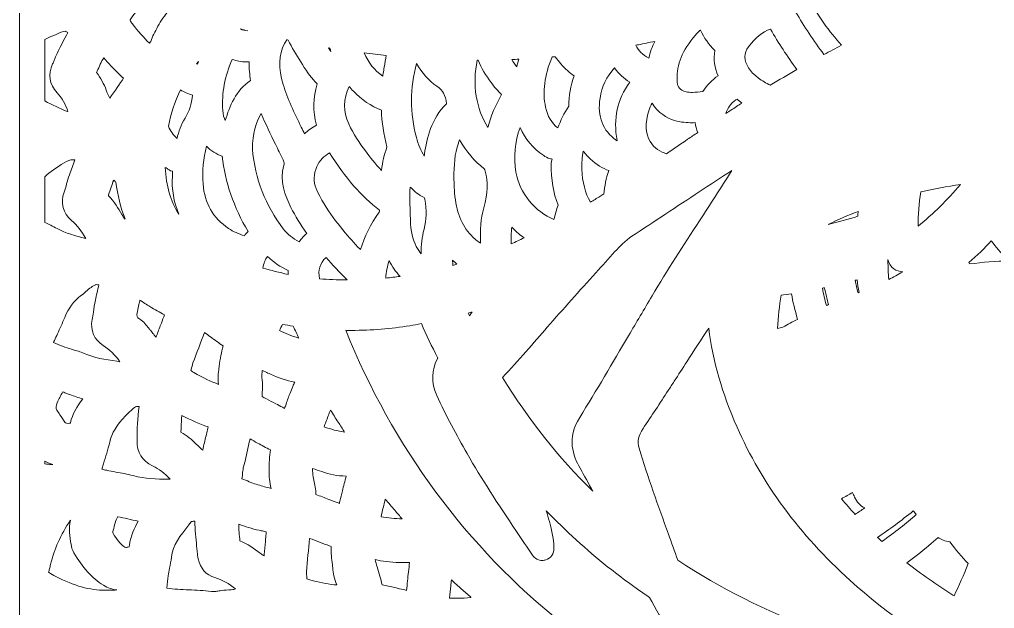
# Model space of a CAD drawing. Extents: x 140 to 2861, y -2860 to -140.
# Drawn here: x 140 to 1463, y -2262 to -1464 of the extents above; entities that cross this region are included whole.
import ezdxf

# ---------------------------------------------------------------- set-up
doc = ezdxf.new("R2010")
doc.units = 0
doc.header["$MEASUREMENT"] = 0
doc.layers.add('Layer 1', color=7, linetype='Continuous')

# ---------------------------------------------------------------- blocks, each defined once
blk = doc.blocks.new('block 2')
at = {"layer": 'Layer 1', "lineweight": 0}
blk.add_lwpolyline([(140.3, -139.6), (140.3, -2859.8), (2860.6, -2859.8), (2860.6, -139.6), (140.3, -139.6)], dxfattribs=at)
for points, knots in [([(337.1, -1440.9), (337.8, -1442), (341.8, -1448.6), (343.2, -1450.9), (337.2, -1458.4), (332.2, -1465.7), (328.1, -1473), (323.9, -1480.5), (320.8, -1487), (318.3, -1493.5), (317.7, -1494.3), (317.2, -1495.1), (316.6, -1496), (309, -1488.5), (301.3, -1479.8), (293.2, -1469.3), (292.3, -1468.1), (291.3, -1466.5), (290.3, -1464.7), (290.4, -1464.6), (290.5, -1464.5), (290.6, -1464.3), (293.1, -1460.6), (295.4, -1457.1), (297.9, -1454.4), (304.7, -1447.1), (311.4, -1440.1), (318.9, -1432.5), (324.7, -1435.3), (330.8, -1438.1), (337.1, -1440.9)], [0, 0, 0, 0, 1, 1, 1, 2, 2, 2, 3, 3, 3, 4, 4, 4, 5, 5, 5, 6, 6, 6, 7, 7, 7, 8, 8, 8, 9, 9, 9, 10, 10, 10, 10]), ([(1255.7, -1498.7), (1247.6, -1502.9), (1239.7, -1507.1), (1231.9, -1511.3), (1217.7, -1492.5), (1204.9, -1473.2), (1193.8, -1453.6), (1191.3, -1449.2), (1189.4, -1445.3), (1188, -1441.8), (1189.2, -1441.4), (1190.3, -1441.1), (1191.4, -1440.7), (1198.2, -1438.6), (1205, -1436.5), (1211.7, -1434.4), (1222.7, -1459), (1239.1, -1479.9), (1255.7, -1498.7)], [0, 0, 0, 0, 1, 1, 1, 2, 2, 2, 3, 3, 3, 4, 4, 4, 5, 5, 5, 6, 6, 6, 6]), ([(190.2, -1483.9), (194.9, -1481.9), (199.3, -1480), (202.6, -1479.7), (203.4, -1479.9), (204.8, -1480.5), (206.1, -1481.3), (200.5, -1491.2), (194.6, -1502.6), (189.3, -1514.5), (188.6, -1516.1), (188, -1517.7), (187.4, -1519.2), (186.7, -1521), (186, -1522.6), (185.3, -1524.1), (178.8, -1538.2), (180.8, -1551.6), (191.2, -1563), (197.9, -1570.3), (202.9, -1578.9), (206.1, -1588.6), (205.9, -1588.6), (205.7, -1588.6), (205.5, -1588.6), (195.1, -1584.4), (184.4, -1579.8), (174.8, -1574), (174.8, -1574), (174.8, -1490.7), (174.8, -1490.7), (178.1, -1489), (181.7, -1487.3), (185.7, -1485.8), (187.2, -1485.1), (188.7, -1484.5), (190.2, -1483.9)], [0, 0, 0, 0, 1, 1, 1, 2, 2, 2, 3, 3, 3, 4, 4, 4, 5, 5, 5, 6, 6, 6, 7, 7, 7, 8, 8, 8, 9, 9, 9, 10, 10, 10, 11, 11, 11, 12, 12, 12, 12]), ([(450, -1479.1), (446.4, -1478.9), (443, -1478.1), (440.1, -1476.6), (443.5, -1477.5), (446.8, -1478.3), (450, -1479.1)], [0, 0, 0, 0, 1, 1, 1, 2, 2, 2, 2]), ([(1067.5, -1561.5), (1067.5, -1561.5), (1067.4, -1561.5), (1067.3, -1561.5), (1062.4, -1562.1), (1057.8, -1562.6), (1053.4, -1562.6), (1050.2, -1562.6), (1047.4, -1562.3), (1044.8, -1561.7), (1035.6, -1559.6), (1033.5, -1555.4), (1032.8, -1548.9), (1030.9, -1528.6), (1037.6, -1509.5), (1054, -1489), (1056.8, -1485.5), (1060.1, -1482), (1063.9, -1478.4), (1064.1, -1478.3), (1064.3, -1478.3), (1064.5, -1478.2), (1069, -1488.6), (1075.5, -1497.8), (1083.8, -1505.8), (1081.9, -1517.7), (1083.4, -1529.1), (1088.2, -1540), (1080, -1545.5), (1073.1, -1552.7), (1067.5, -1561.5)], [0, 0, 0, 0, 1, 1, 1, 2, 2, 2, 3, 3, 3, 4, 4, 4, 5, 5, 5, 6, 6, 6, 7, 7, 7, 8, 8, 8, 9, 9, 9, 10, 10, 10, 10]), ([(1129.6, -1500.7), (1138.7, -1487.9), (1148.3, -1480.3), (1159.5, -1477), (1170, -1495.5), (1181.9, -1513.8), (1195.1, -1531.7), (1183.1, -1538.6), (1171.1, -1545.7), (1159, -1553), (1153.3, -1549.9), (1147.8, -1546.9), (1143.1, -1543.3), (1130.8, -1534), (1125.2, -1525.3), (1124.5, -1514.3), (1124.6, -1509.8), (1126.2, -1505.4), (1129.6, -1500.7)], [0, 0, 0, 0, 1, 1, 1, 2, 2, 2, 3, 3, 3, 4, 4, 4, 5, 5, 5, 6, 6, 6, 6]), ([(543.5, -1606.9), (537.1, -1610.2), (531.7, -1614.4), (527.1, -1618.8), (525.6, -1615.8), (524.2, -1612.7), (522.7, -1609.8), (513.1, -1590.2), (504, -1571.6), (498.1, -1552), (491.4, -1529.8), (492, -1512.1), (500, -1496.4), (500.9, -1494.6), (502, -1492.9), (503.1, -1491.3), (503.6, -1491.4), (504.2, -1491.5), (504.7, -1491.6), (510, -1501.9), (516, -1511.7), (521.9, -1521.2), (521.9, -1521.2), (524.2, -1524.9), (524.2, -1524.9), (530.7, -1535.5), (537.2, -1544), (544.2, -1551.2), (538.3, -1569.4), (538, -1588.1), (543.5, -1606.9)], [0, 0, 0, 0, 1, 1, 1, 2, 2, 2, 3, 3, 3, 4, 4, 4, 5, 5, 5, 6, 6, 6, 7, 7, 7, 8, 8, 8, 9, 9, 9, 10, 10, 10, 10]), ([(1002.2, -1493.4), (998.7, -1500.8), (996.1, -1508.3), (994.2, -1516), (985.8, -1511.6), (980, -1505.9), (976.7, -1498.7), (977.9, -1498.4), (979.1, -1498.2), (980.4, -1498), (987.6, -1496.5), (994.8, -1495), (1002.2, -1493.4)], [0, 0, 0, 0, 1, 1, 1, 2, 2, 2, 3, 3, 3, 4, 4, 4, 4]), ([(562.8, -1507), (561.7, -1505.4), (560.6, -1503.8), (559.5, -1502.1), (560.2, -1502.2), (560.9, -1502.4), (561.6, -1502.5), (562, -1504), (562.4, -1505.5), (562.8, -1507)], [0, 0, 0, 0, 1, 1, 1, 2, 2, 2, 3, 3, 3, 3]), ([(254.6, -1515.6), (260.9, -1523.1), (267.5, -1530.6), (275, -1537.5), (277.1, -1539.5), (279.2, -1541.5), (281.3, -1543.5), (276.6, -1550.8), (269.8, -1560.6), (262.7, -1570.2), (260.9, -1566.6), (259.3, -1563.1), (258, -1559.5), (255, -1551.3), (250.6, -1543.2), (244.7, -1535.6), (244.7, -1535.6), (245.5, -1533.9), (245.5, -1533.9), (248.5, -1527.5), (251.4, -1521.4), (254.6, -1515.6)], [0, 0, 0, 0, 1, 1, 1, 2, 2, 2, 3, 3, 3, 4, 4, 4, 5, 5, 5, 6, 6, 6, 7, 7, 7, 7]), ([(380.7, -1523.7), (381.5, -1522.7), (382.3, -1521.7), (383.1, -1520.7), (382.7, -1521.9), (382.4, -1523.2), (382, -1524.4), (381.6, -1524.2), (381.1, -1524), (380.7, -1523.7)], [0, 0, 0, 0, 1, 1, 1, 2, 2, 2, 3, 3, 3, 3]), ([(428.8, -1517.8), (434.7, -1520.1), (441.1, -1521.2), (448, -1521.2), (449.3, -1521.2), (450.7, -1521.2), (452, -1521.1), (451.7, -1530.3), (452.6, -1539), (453.8, -1546.4), (433.8, -1560), (425.5, -1581.2), (419.5, -1600.6), (417.7, -1597.4), (416.4, -1593.1), (416, -1587.2), (414.6, -1563.5), (418.8, -1540.7), (428.8, -1517.8)], [0, 0, 0, 0, 1, 1, 1, 2, 2, 2, 3, 3, 3, 4, 4, 4, 5, 5, 5, 6, 6, 6, 6]), ([(638, -1512.5), (636.9, -1517.7), (636, -1523), (635.2, -1528.2), (634.7, -1531.2), (634.2, -1534.1), (633.7, -1537), (633.5, -1538.2), (633.3, -1539.3), (633.1, -1540.4), (622.1, -1532.7), (613.8, -1522.4), (607.8, -1509.1), (617.9, -1510.3), (628, -1511.5), (638, -1512.5)], [0, 0, 0, 0, 1, 1, 1, 2, 2, 2, 3, 3, 3, 4, 4, 4, 5, 5, 5, 5]), ([(761.4, -1519), (761.7, -1519), (762.1, -1519), (762.5, -1519), (767.2, -1529.6), (773.1, -1539.7), (780.2, -1549.2), (784.8, -1555.3), (789.5, -1560.7), (794.5, -1565.3), (786.2, -1579.7), (780, -1594.6), (775.9, -1610.1), (760, -1585.5), (754.3, -1551.7), (761.4, -1519)], [0, 0, 0, 0, 1, 1, 1, 2, 2, 2, 3, 3, 3, 4, 4, 4, 5, 5, 5, 5]), ([(817.7, -1517.6), (816.7, -1521), (815.9, -1524.4), (815.1, -1527.8), (812.7, -1524.9), (810.4, -1521.6), (808.3, -1518), (811.4, -1517.9), (814.6, -1517.8), (817.7, -1517.6)], [0, 0, 0, 0, 1, 1, 1, 2, 2, 2, 3, 3, 3, 3]), ([(862.9, -1514.6), (864.4, -1514.5), (865.9, -1514.4), (867.3, -1514.2), (869.7, -1517.7), (872.3, -1521), (875, -1524.1), (880.8, -1530.8), (886.7, -1536.1), (893.1, -1540.3), (888, -1553.5), (885.4, -1567.2), (885.5, -1581.1), (879.3, -1590.7), (874.4, -1600.6), (870.8, -1610.8), (862.2, -1604.2), (856.7, -1594.9), (854.1, -1582.6), (849.7, -1561.8), (852.5, -1540), (862.9, -1514.6)], [0, 0, 0, 0, 1, 1, 1, 2, 2, 2, 3, 3, 3, 4, 4, 4, 5, 5, 5, 6, 6, 6, 7, 7, 7, 7]), ([(689.9, -1645.9), (689.8, -1646.9), (689.6, -1647.9), (689.5, -1649), (684.9, -1641.8), (681.4, -1633.4), (678.8, -1623.7), (670.1, -1590.6), (670.1, -1556.9), (679, -1523.2), (686.1, -1536), (695.4, -1546.4), (706.7, -1554.3), (714.9, -1559.9), (718.4, -1566.3), (719.8, -1577.9), (698.8, -1598.5), (692.8, -1624.9), (689.9, -1645.9)], [0, 0, 0, 0, 1, 1, 1, 2, 2, 2, 3, 3, 3, 4, 4, 4, 5, 5, 5, 6, 6, 6, 6]), ([(951.2, -1627.9), (951.2, -1628.1), (951.3, -1628.2), (951.3, -1628.3), (951, -1628.1), (950.6, -1627.9), (950.3, -1627.7), (931.6, -1614.4), (924.2, -1595.7), (928, -1570.5), (930.2, -1555), (936.9, -1541.2), (947.7, -1529.5), (953.4, -1537.1), (960.3, -1543.6), (968.4, -1548.9), (951.4, -1571.8), (945.6, -1598.3), (951.2, -1627.9)], [0, 0, 0, 0, 1, 1, 1, 2, 2, 2, 3, 3, 3, 4, 4, 4, 5, 5, 5, 6, 6, 6, 6]), ([(364.9, -1597.6), (359.4, -1606.5), (356.1, -1616.1), (354.1, -1625.1), (349.2, -1620.6), (345.3, -1615.2), (342.3, -1608.6), (345.7, -1591.4), (351.2, -1574.8), (358.8, -1559.3), (363.8, -1562.2), (369.3, -1564.6), (375.1, -1566.3), (374.1, -1578.1), (370.8, -1588.2), (364.9, -1597.6)], [0, 0, 0, 0, 1, 1, 1, 2, 2, 2, 3, 3, 3, 4, 4, 4, 5, 5, 5, 5]), ([(587.4, -1554.4), (589.3, -1556.7), (591.2, -1558.9), (593.3, -1561), (604.7, -1572.6), (617.4, -1581.2), (631.3, -1586.6), (631.9, -1602.9), (634.5, -1619.6), (638.9, -1636.4), (635.3, -1646.8), (632.9, -1657.2), (631.3, -1668.3), (622.8, -1659.3), (615.8, -1650.3), (609.6, -1642), (601.8, -1631.5), (593, -1619), (587, -1605.4), (579.5, -1588.5), (579.6, -1572), (587.4, -1554.4)], [0, 0, 0, 0, 1, 1, 1, 2, 2, 2, 3, 3, 3, 4, 4, 4, 5, 5, 5, 6, 6, 6, 7, 7, 7, 7]), ([(1104.7, -1579.8), (1108.3, -1575.1), (1111.9, -1572.7), (1114, -1571.8), (1116.1, -1573.6), (1118.3, -1575.3), (1120.6, -1577), (1115.8, -1580.1), (1110.8, -1583.4), (1105.7, -1586.7), (1103.4, -1588.2), (1101.1, -1589.7), (1098.9, -1591.2), (1099.8, -1587.8), (1101.8, -1583.7), (1104.7, -1579.8)], [0, 0, 0, 0, 1, 1, 1, 2, 2, 2, 3, 3, 3, 4, 4, 4, 5, 5, 5, 5]), ([(994.2, -1587.4), (995.4, -1583.7), (996.9, -1580.4), (998.8, -1577.3), (1006.7, -1590.7), (1018.7, -1597.3), (1029.1, -1600.6), (1037.9, -1603.3), (1046.3, -1603.7), (1052.6, -1603.7), (1054, -1603.7), (1055.5, -1603.7), (1056.9, -1603.6), (1057.5, -1608.1), (1058.7, -1612.6), (1060.5, -1617), (1056, -1620.1), (1051.4, -1623.2), (1046.9, -1626.2), (1037.5, -1632.6), (1027.8, -1639.2), (1018.2, -1645.7), (1010.2, -1643.3), (1001.4, -1638.5), (995.9, -1629.3), (989.5, -1618.7), (989, -1604.2), (994.2, -1587.4)], [0, 0, 0, 0, 1, 1, 1, 2, 2, 2, 3, 3, 3, 4, 4, 4, 5, 5, 5, 6, 6, 6, 7, 7, 7, 8, 8, 8, 9, 9, 9, 9]), ([(519.8, -1765), (511.2, -1760.7), (504, -1754.8), (498.2, -1747.4), (474.3, -1716.6), (459.8, -1679.3), (456.3, -1639.5), (456.9, -1618.3), (460.5, -1603.5), (468.3, -1591.4), (474.2, -1605.6), (481, -1619.4), (487.6, -1632.8), (491, -1639.8), (494.6, -1647), (497.9, -1654), (499.9, -1658.3), (499.8, -1659.3), (499.2, -1661.3), (492.6, -1683.1), (500.6, -1702.3), (508.6, -1718.6), (514.5, -1730.4), (521.5, -1742), (530.1, -1753.7), (526.2, -1757.1), (522.8, -1760.9), (519.8, -1765)], [0, 0, 0, 0, 1, 1, 1, 2, 2, 2, 3, 3, 3, 4, 4, 4, 5, 5, 5, 6, 6, 6, 7, 7, 7, 8, 8, 8, 9, 9, 9, 9]), ([(819.5, -1610.1), (826.4, -1625.9), (837.2, -1638.6), (851.8, -1648.3), (851.8, -1648.3), (852, -1648.4), (852, -1648.4), (853.4, -1649.5), (856.3, -1651.7), (860.7, -1652.5), (860.7, -1652.5), (860.8, -1652.6), (860.8, -1652.6), (861.8, -1652.7), (862.5, -1652.9), (863.1, -1653.1), (863, -1653.5), (862.9, -1653.9), (862.7, -1654.4), (862.1, -1656.1), (861.8, -1657.8), (861.8, -1659.5), (861.6, -1681.1), (864.5, -1698.9), (871, -1715.3), (869.1, -1721.5), (867.2, -1728), (865.5, -1734.8), (840.6, -1725.2), (818.3, -1698.4), (813.9, -1670.9), (810.5, -1650.2), (812.3, -1630.1), (819.5, -1610.1)], [0, 0, 0, 0, 1, 1, 1, 2, 2, 2, 3, 3, 3, 4, 4, 4, 5, 5, 5, 6, 6, 6, 7, 7, 7, 8, 8, 8, 9, 9, 9, 10, 10, 10, 11, 11, 11, 11]), ([(737.4, -1627), (746.6, -1642.8), (757.6, -1655.8), (771, -1666.4), (771.3, -1667), (771.7, -1668.4), (772, -1669.4), (772, -1669.4), (772.1, -1669.6), (772.1, -1669.6), (776.3, -1683.7), (775.7, -1698.6), (770.2, -1719.3), (766.3, -1733.6), (764.9, -1749.3), (765.9, -1766.9), (761.6, -1764.4), (757.4, -1761.1), (753.4, -1756.8), (739.9, -1742.5), (732.7, -1724.2), (730.7, -1699), (730.3, -1694.1), (730.1, -1689.1), (729.9, -1684.6), (729.9, -1682.7), (729.8, -1680.9), (729.7, -1679.3), (729.9, -1661.7), (730.5, -1645.9), (735.8, -1631.4), (736.3, -1629.9), (736.8, -1628.5), (737.4, -1627)], [0, 0, 0, 0, 1, 1, 1, 2, 2, 2, 3, 3, 3, 4, 4, 4, 5, 5, 5, 6, 6, 6, 7, 7, 7, 8, 8, 8, 9, 9, 9, 10, 10, 10, 11, 11, 11, 11]), ([(389.5, -1686.8), (388.2, -1669.1), (389.7, -1652), (394.1, -1635.7), (400, -1641.7), (407.3, -1646.3), (415.5, -1649.1), (419.3, -1684), (431, -1718.3), (450.4, -1751.3), (448.7, -1753), (447, -1754.9), (445.5, -1756.9), (437.7, -1754.7), (430.6, -1751.4), (424, -1747), (402.7, -1732.8), (391.4, -1713.1), (389.5, -1686.8)], [0, 0, 0, 0, 1, 1, 1, 2, 2, 2, 3, 3, 3, 4, 4, 4, 5, 5, 5, 6, 6, 6, 6]), ([(542.8, -1692.9), (538.9, -1684.1), (539.2, -1673.2), (543.8, -1663.2), (547.6, -1654.9), (553.7, -1648.4), (561, -1644.6), (582.4, -1678.5), (604.1, -1703.4), (628.9, -1722.5), (628.8, -1723.3), (628.6, -1724.2), (628.2, -1724.8), (616.9, -1741.4), (608.6, -1758.3), (602.9, -1775.8), (599.1, -1771.9), (595.3, -1767.8), (591.5, -1763.5), (575.6, -1745.7), (555.7, -1721.6), (542.8, -1692.9)], [0, 0, 0, 0, 1, 1, 1, 2, 2, 2, 3, 3, 3, 4, 4, 4, 5, 5, 5, 6, 6, 6, 7, 7, 7, 7]), ([(905.2, -1642.2), (908.1, -1646), (911.3, -1649.5), (914.8, -1652.8), (922.9, -1660.3), (931.2, -1665.6), (939.9, -1668.7), (936.3, -1679), (934.1, -1689.6), (933.3, -1700.4), (931.5, -1701.5), (929.7, -1702.6), (927.9, -1703.7), (923.5, -1706.4), (919.2, -1708.9), (915, -1711.3), (907.8, -1699.2), (904, -1684.5), (903.3, -1666.7), (903.1, -1658.3), (903.7, -1650.2), (905.2, -1642.2)], [0, 0, 0, 0, 1, 1, 1, 2, 2, 2, 3, 3, 3, 4, 4, 4, 5, 5, 5, 6, 6, 6, 7, 7, 7, 7]), ([(174.8, -1677), (181.6, -1670.4), (190, -1664.7), (200.9, -1658.1), (205.6, -1655.2), (209.4, -1653.9), (212.8, -1653.9), (213.6, -1653.9), (214.5, -1654), (215.4, -1654.2), (212.9, -1661), (210.4, -1667.6), (208.1, -1674.3), (206.6, -1678.5), (205.4, -1682.7), (204.3, -1686.7), (203.2, -1690.7), (202.1, -1694.4), (200.8, -1697.9), (195.6, -1712.8), (199.1, -1726), (211, -1736.1), (218.7, -1742.7), (224.7, -1751.2), (230.2, -1760.5), (230.1, -1760.5), (230.1, -1760.5), (230.1, -1760.6), (216.3, -1757.1), (203, -1753.5), (191.3, -1747.3), (185.3, -1744.1), (179.9, -1741.4), (174.8, -1738.8), (174.8, -1738.8), (174.8, -1677), (174.8, -1677)], [0, 0, 0, 0, 1, 1, 1, 2, 2, 2, 3, 3, 3, 4, 4, 4, 5, 5, 5, 6, 6, 6, 7, 7, 7, 8, 8, 8, 9, 9, 9, 10, 10, 10, 11, 11, 11, 12, 12, 12, 12]), ([(340.5, -1665.8), (341.9, -1667), (344.3, -1668.7), (347.7, -1669.5), (347.8, -1669.5), (347.8, -1669.5), (347.9, -1669.5), (348, -1671.4), (347.8, -1674.4), (347.7, -1676.2), (346.7, -1694.1), (349.6, -1711.2), (356.4, -1727.5), (345.2, -1709.9), (339.3, -1689.6), (338.1, -1664.3), (338.9, -1664.8), (339.7, -1665.3), (340.5, -1665.8)], [0, 0, 0, 0, 1, 1, 1, 2, 2, 2, 3, 3, 3, 4, 4, 4, 5, 5, 5, 6, 6, 6, 6]), ([(856.4, -1881.1), (878, -1856.2), (900.5, -1831.3), (922.3, -1807.2), (931, -1797.6), (939.6, -1788.1), (948.2, -1778.5), (954.4, -1771.6), (962.1, -1763.6), (971.2, -1757.7), (1001.7, -1737.6), (1032.6, -1717.2), (1062.6, -1697.5), (1077.2, -1687.9), (1092, -1678.1), (1106.9, -1668.3), (1106.7, -1668.6), (1106.5, -1668.9), (1106.3, -1669.3), (1092.2, -1691.9), (1077.3, -1714.6), (1063, -1736.7), (1041.5, -1769.7), (1019.2, -1803.9), (998.6, -1838.5), (987.9, -1856.5), (977.2, -1874.8), (966.8, -1892.5), (945.3, -1929), (923.1, -1966.8), (900.4, -2003.3), (882.4, -2032.1), (891.3, -2055.2), (901, -2072.2), (906.8, -2082.4), (912.5, -2092.8), (918.2, -2103.3), (871.7, -2057.7), (830.7, -2006.1), (795.8, -1949.2), (817.3, -1926), (838.4, -1901.9), (856.4, -1881.1)], [0, 0, 0, 0, 1, 1, 1, 2, 2, 2, 3, 3, 3, 4, 4, 4, 5, 5, 5, 6, 6, 6, 7, 7, 7, 8, 8, 8, 9, 9, 9, 10, 10, 10, 11, 11, 11, 12, 12, 12, 13, 13, 13, 14, 14, 14, 14]), ([(261.3, -1701.5), (263.5, -1694.5), (265.6, -1687.8), (268.1, -1681.5), (269.1, -1682.4), (270.2, -1683.4), (271.2, -1684.3), (273.3, -1701.8), (277.5, -1718.5), (283.5, -1733.9), (283.4, -1734.1), (283.3, -1734.3), (283.2, -1734.5), (282.2, -1733), (281.3, -1731.5), (280.4, -1730), (280.4, -1730), (279.3, -1728.2), (279.3, -1728.2), (274.5, -1720), (269, -1710.8), (260.9, -1702.7), (260.9, -1702.7), (261.3, -1701.5), (261.3, -1701.5)], [0, 0, 0, 0, 1, 1, 1, 2, 2, 2, 3, 3, 3, 4, 4, 4, 5, 5, 5, 6, 6, 6, 7, 7, 7, 8, 8, 8, 8]), ([(685.4, -1781.6), (683, -1778.8), (680.8, -1775.4), (678.7, -1771.4), (673.8, -1762), (671.2, -1750.6), (670.7, -1735.5), (670.7, -1733.4), (670.6, -1731.3), (670.5, -1729.3), (670.1, -1716.1), (669.6, -1703.3), (670.3, -1690.9), (670.5, -1691.1), (671.6, -1692.2), (671.6, -1692.2), (676.1, -1696.6), (681.7, -1701.9), (689.6, -1705), (689.7, -1705.6), (689.9, -1706.4), (690.1, -1707.5), (692.9, -1722.3), (692.6, -1735.1), (689.2, -1748), (686.4, -1758.6), (685.1, -1769.8), (685.4, -1781.6)], [0, 0, 0, 0, 1, 1, 1, 2, 2, 2, 3, 3, 3, 4, 4, 4, 5, 5, 5, 6, 6, 6, 7, 7, 7, 8, 8, 8, 9, 9, 9, 9]), ([(1359.5, -1743.8), (1359.6, -1728.9), (1360.5, -1713.3), (1363.3, -1697.6), (1380.9, -1693.5), (1398.9, -1690.1), (1416.9, -1687.6), (1399.4, -1708.5), (1380.2, -1727.3), (1359.5, -1743.8)], [0, 0, 0, 0, 1, 1, 1, 2, 2, 2, 3, 3, 3, 3]), ([(1278.2, -1723.9), (1278, -1726.1), (1277.9, -1728.4), (1277.7, -1730.6), (1264.6, -1734.7), (1251.2, -1738.4), (1237.5, -1741.7), (1251, -1735.2), (1264.6, -1729.3), (1278.2, -1723.9)], [0, 0, 0, 0, 1, 1, 1, 2, 2, 2, 3, 3, 3, 3]), ([(808.2, -1745.5), (811.2, -1748.6), (814.2, -1751.4), (817.4, -1754), (820, -1756.1), (822.5, -1758), (825, -1759.9), (819.2, -1762.6), (813.4, -1765.3), (807.6, -1767.9), (807.3, -1760.7), (807.4, -1753.3), (808.2, -1745.5)], [0, 0, 0, 0, 1, 1, 1, 2, 2, 2, 3, 3, 3, 4, 4, 4, 4]), ([(1458.9, -1763.7), (1465.4, -1772.6), (1471.7, -1780), (1478.4, -1786.6), (1479.9, -1788.1), (1481.4, -1789.6), (1482.9, -1791), (1465.1, -1791.5), (1447.2, -1792.9), (1429.4, -1795.2), (1429.1, -1794.6), (1428.7, -1794), (1428.4, -1793.3), (1439.7, -1783.6), (1449.8, -1773.8), (1458.9, -1763.7)], [0, 0, 0, 0, 1, 1, 1, 2, 2, 2, 3, 3, 3, 4, 4, 4, 5, 5, 5, 5]), ([(476.7, -1785), (485.1, -1793), (494.6, -1799.4), (505, -1804), (504.8, -1805.8), (504.8, -1807.6), (504.8, -1809.3), (493.1, -1807), (481.6, -1804.1), (470.5, -1800.7), (471.6, -1794.6), (473.6, -1789.5), (476.7, -1785)], [0, 0, 0, 0, 1, 1, 1, 2, 2, 2, 3, 3, 3, 4, 4, 4, 4]), ([(556.2, -1786.3), (564.9, -1796.4), (574.4, -1806.4), (585, -1816.8), (585, -1816.8), (584.3, -1816.8), (584.3, -1816.8), (571.6, -1816.8), (559.2, -1816.3), (547.2, -1815.3), (545.3, -1803.6), (548.1, -1794.4), (556.2, -1786.3)], [0, 0, 0, 0, 1, 1, 1, 2, 2, 2, 3, 3, 3, 4, 4, 4, 4]), ([(641.7, -1790.5), (646, -1798.9), (651, -1806.1), (656.7, -1812.1), (650.3, -1813), (643.8, -1813.7), (637.3, -1814.3), (637.9, -1806.3), (639.4, -1798.3), (641.7, -1790.5)], [0, 0, 0, 0, 1, 1, 1, 2, 2, 2, 3, 3, 3, 3]), ([(733.9, -1795.6), (732.1, -1796.1), (730.3, -1796.6), (728.5, -1797.2), (728.2, -1794.9), (728, -1792.6), (727.8, -1790.2), (729.8, -1792.1), (731.9, -1793.9), (733.9, -1795.6)], [0, 0, 0, 0, 1, 1, 1, 2, 2, 2, 3, 3, 3, 3]), ([(1338.8, -1805.7), (1332.2, -1809.7), (1326, -1813.1), (1319.8, -1816.2), (1318.9, -1808), (1318.8, -1799.5), (1318.6, -1790.7), (1318.6, -1790.7), (1318.5, -1789.2), (1318.5, -1789.2), (1321.4, -1800.6), (1330.3, -1805.7), (1338.8, -1805.7)], [0, 0, 0, 0, 1, 1, 1, 2, 2, 2, 3, 3, 3, 4, 4, 4, 4]), ([(243.9, -1823.3), (243.9, -1823.3), (244.1, -1823.2), (244.5, -1823.2), (245.4, -1823.2), (246.5, -1823.4), (247.9, -1823.7), (246.3, -1830.7), (244.7, -1837.5), (243.3, -1844.4), (242.2, -1849.8), (241.4, -1855.3), (240.5, -1860.6), (240, -1864.1), (239.4, -1867.4), (238.8, -1870.7), (236.2, -1885.6), (241.6, -1898.1), (254, -1905.8), (262.6, -1911.1), (269.6, -1919), (276.6, -1927.7), (276.5, -1927.7), (276.5, -1927.8), (276.4, -1927.8), (276.4, -1927.8), (272.3, -1927.2), (272.3, -1927.2), (256.5, -1924.9), (241.4, -1922.7), (228, -1916.5), (222.8, -1914.1), (217.5, -1912.7), (212.8, -1911.4), (212.8, -1911.4), (211, -1910.9), (211, -1910.9), (202.8, -1908.6), (194.8, -1905.3), (186.6, -1901.7), (186.9, -1900.9), (187.2, -1900.1), (187.6, -1899.2), (189, -1896.2), (190.4, -1893.1), (191.8, -1890.1), (195.1, -1882.8), (198.5, -1875.3), (201.7, -1867.7), (207.1, -1854.9), (214, -1845.6), (223.3, -1838.5), (225.8, -1836.6), (228.2, -1834.6), (230.5, -1832.6), (235.3, -1828.5), (239.8, -1824.7), (243.9, -1823.3)], [0, 0, 0, 0, 1, 1, 1, 2, 2, 2, 3, 3, 3, 4, 4, 4, 5, 5, 5, 6, 6, 6, 7, 7, 7, 8, 8, 8, 9, 9, 9, 10, 10, 10, 11, 11, 11, 12, 12, 12, 13, 13, 13, 14, 14, 14, 15, 15, 15, 16, 16, 16, 17, 17, 17, 18, 18, 18, 19, 19, 19, 19]), ([(1274.4, -1817.4), (1275.3, -1817.2), (1276.1, -1816.9), (1277, -1816.7), (1277.5, -1822.3), (1278.3, -1828), (1279.4, -1833.8), (1279, -1834), (1278.6, -1834.1), (1278.1, -1834.3), (1276.7, -1828.5), (1275.4, -1822.9), (1274.4, -1817.4)], [0, 0, 0, 0, 1, 1, 1, 2, 2, 2, 3, 3, 3, 4, 4, 4, 4]), ([(1196, -1870.3), (1189.2, -1873.7), (1182.6, -1877.2), (1176.1, -1880.8), (1173.6, -1881.4), (1171.2, -1882), (1168.8, -1882.6), (1170, -1866.7), (1171.3, -1852), (1173.6, -1837.6), (1178.3, -1837), (1182.9, -1836.4), (1187.7, -1835.6), (1189.7, -1846.6), (1192.4, -1857.9), (1196, -1870.3)], [0, 0, 0, 0, 1, 1, 1, 2, 2, 2, 3, 3, 3, 4, 4, 4, 5, 5, 5, 5]), ([(1232.7, -1827.5), (1234.1, -1834.9), (1235.9, -1842.6), (1238, -1850.4), (1237.1, -1850.8), (1236.1, -1851.2), (1235.2, -1851.7), (1233.1, -1843.8), (1231.3, -1835.9), (1229.8, -1828.1), (1230.8, -1827.9), (1231.7, -1827.7), (1232.7, -1827.5)], [0, 0, 0, 0, 1, 1, 1, 2, 2, 2, 3, 3, 3, 4, 4, 4, 4]), ([(300.2, -1859.6), (301.1, -1856.3), (301.8, -1853.1), (302.4, -1850), (302.9, -1848), (303.3, -1846.1), (303.7, -1844.3), (308.2, -1847.3), (312.7, -1850.3), (317.3, -1853.1), (323.8, -1857.1), (330.5, -1860.8), (337, -1864.3), (335.8, -1867.9), (334.3, -1871.6), (332.8, -1875.4), (330.8, -1880.4), (328.8, -1885.5), (327.1, -1891), (326.7, -1892.2), (326.2, -1893.4), (325.6, -1894.5), (324.6, -1893.3), (323.5, -1892), (322.4, -1890.6), (321.1, -1889), (319.8, -1887.2), (318.3, -1885.5), (317.5, -1884.6), (316.6, -1883.5), (315.7, -1882.3), (312.7, -1878.3), (308.9, -1873.4), (303.2, -1869.8), (299.9, -1867.7), (298.4, -1866.8), (300.2, -1859.6)], [0, 0, 0, 0, 1, 1, 1, 2, 2, 2, 3, 3, 3, 4, 4, 4, 5, 5, 5, 6, 6, 6, 7, 7, 7, 8, 8, 8, 9, 9, 9, 10, 10, 10, 11, 11, 11, 12, 12, 12, 12]), ([(754.5, -1860.4), (753.2, -1862.1), (752, -1863.7), (750.7, -1865.4), (750.2, -1864.2), (749.6, -1863.1), (749.1, -1861.9), (750.9, -1861.4), (752.7, -1860.9), (754.5, -1860.4)], [0, 0, 0, 0, 1, 1, 1, 2, 2, 2, 3, 3, 3, 3]), ([(519.5, -1895.9), (509.1, -1892.7), (500.5, -1889.3), (493.1, -1885.4), (494.3, -1882.8), (495.7, -1880), (497.2, -1877.1), (502, -1878), (506.8, -1878.8), (511.7, -1879.5), (514.3, -1885.1), (516.9, -1890.6), (519.5, -1895.9)], [0, 0, 0, 0, 1, 1, 1, 2, 2, 2, 3, 3, 3, 4, 4, 4, 4]), ([(1721.3, -2475.9), (1650.1, -2492.2), (1576.6, -2500.4), (1502.8, -2500.4), (1275.7, -2500.4), (1053.5, -2423.1), (876.9, -2282.7), (747.7, -2179.9), (646.4, -2042.8), (583, -1885.2), (585.7, -1885.2), (588.3, -1885.3), (590.9, -1885.3), (617.9, -1885.3), (644.5, -1883.1), (669.9, -1878.9), (675.2, -1878), (680.4, -1877.1), (685.6, -1876.1), (692.5, -1891.8), (699.9, -1907.3), (707.5, -1922.2), (707.6, -1922.4), (707.8, -1922.7), (707.9, -1923), (699.1, -1938.7), (698.6, -1956), (706.5, -1973.4), (718.9, -2001.1), (733.6, -2027.6), (747.7, -2052.2), (767.4, -2086.8), (788.7, -2119.4), (814.5, -2157.9), (821.8, -2168.7), (829, -2179.4), (836.3, -2190.1), (839.3, -2194.6), (844.3, -2197.2), (849.5, -2197.2), (851.2, -2197.2), (852.9, -2196.9), (854.5, -2196.4), (861.3, -2194.2), (865.8, -2187.7), (865.5, -2180.6), (865.1, -2166.2), (861.9, -2153.6), (859.3, -2144.2), (858, -2139.5), (856.6, -2134.7), (855.1, -2129.9), (881.3, -2157.1), (909.3, -2182.6), (938.8, -2206.1), (956.9, -2220.4), (975.9, -2234.4), (995.3, -2247.4), (1003, -2261.6), (1012.9, -2279.3), (1024.1, -2296.3), (1024.4, -2296.7), (1024.6, -2297.1), (1024.9, -2297.5), (1028.3, -2302.9), (1033.6, -2310.9), (1045.1, -2315.5), (1047, -2316.2), (1049, -2316.6), (1051, -2316.6), (1054.9, -2316.6), (1058.8, -2315.1), (1061.8, -2312.4), (1066.4, -2308.2), (1068.1, -2301.8), (1066.3, -2295.9), (1065.6, -2293.7), (1065, -2291.6), (1064.3, -2289.6), (1079.4, -2297.9), (1094.7, -2305.7), (1110.1, -2313.1), (1170.4, -2341.9), (1234.1, -2364.2), (1299.5, -2379.2), (1355.2, -2392), (1412.4, -2399.6), (1469.5, -2401.7), (1471.7, -2407.5), (1473.9, -2412.9), (1476, -2418.1), (1476.4, -2419), (1476.7, -2419.8), (1477, -2420.7), (1479.2, -2426.4), (1482.1, -2434.1), (1489.7, -2441), (1492.8, -2443.7), (1496.6, -2445.1), (1500.4, -2445.1), (1504.3, -2445.1), (1508.1, -2443.7), (1511.2, -2441), (1518.8, -2434.1), (1521.7, -2426.4), (1523.9, -2420.7), (1524.2, -2419.8), (1524.5, -2419), (1524.9, -2418.1), (1527, -2412.9), (1529.1, -2407.6), (1531.4, -2401.9), (1588.4, -2400.1), (1645.1, -2392.8), (1700.1, -2380.2), (1760.8, -2366.4), (1820.4, -2346), (1877.4, -2319.5), (1897.3, -2310.2), (1917.2, -2300.1), (1936.7, -2289.2), (1936, -2291.4), (1935.3, -2293.6), (1934.6, -2295.9), (1932.8, -2301.8), (1934.5, -2308.2), (1939.1, -2312.4), (1942.1, -2315.1), (1946, -2316.6), (1949.9, -2316.6), (1951.9, -2316.6), (1953.9, -2316.2), (1955.8, -2315.5), (1967.3, -2310.9), (1972.5, -2302.8), (1976, -2297.5), (1976.3, -2297.1), (1976.5, -2296.7), (1976.8, -2296.3), (1988.2, -2279), (1998, -2261.5), (2006.2, -2246.3), (2016.7, -2239.1), (2027, -2231.9), (2036.8, -2224.6), (2075.5, -2195.8), (2112.1, -2163.9), (2145.9, -2129.3), (2144.4, -2134.3), (2143, -2139.3), (2141.6, -2144.2), (2138.9, -2153.6), (2135.8, -2166.2), (2135.4, -2180.6), (2135.1, -2187.7), (2139.6, -2194.2), (2146.4, -2196.4), (2148, -2196.9), (2149.7, -2197.2), (2151.3, -2197.2), (2156.6, -2197.2), (2161.6, -2194.6), (2164.6, -2190.1), (2164.6, -2190.1), (2165.5, -2188.8), (2165.5, -2188.8), (2172.4, -2178.5), (2179.4, -2168.2), (2186.4, -2157.9), (2212.2, -2119.4), (2233.5, -2086.8), (2253.2, -2052.2), (2267.2, -2027.6), (2282, -2001.1), (2294.4, -1973.5), (2301.5, -1957.7), (2301.8, -1942.1), (2295.3, -1927.6), (2304.3, -1911), (2312.8, -1894.1), (2320.7, -1877.1), (2324.1, -1877.7), (2327.6, -1878.3), (2331, -1878.9), (2356.4, -1883.1), (2383, -1885.3), (2410, -1885.3), (2414.7, -1885.3), (2419.5, -1885.2), (2424.4, -1885.1), (2408, -1924), (2388.9, -1962.1), (2367.6, -1998.7), (2226.8, -2240.4), (1991.2, -2414.4), (1721.3, -2475.9)], [0, 0, 0, 0, 1, 1, 1, 2, 2, 2, 3, 3, 3, 4, 4, 4, 5, 5, 5, 6, 6, 6, 7, 7, 7, 8, 8, 8, 9, 9, 9, 10, 10, 10, 11, 11, 11, 12, 12, 12, 13, 13, 13, 14, 14, 14, 15, 15, 15, 16, 16, 16, 17, 17, 17, 18, 18, 18, 19, 19, 19, 20, 20, 20, 21, 21, 21, 22, 22, 22, 23, 23, 23, 24, 24, 24, 25, 25, 25, 26, 26, 26, 27, 27, 27, 28, 28, 28, 29, 29, 29, 30, 30, 30, 31, 31, 31, 32, 32, 32, 33, 33, 33, 34, 34, 34, 35, 35, 35, 36, 36, 36, 37, 37, 37, 38, 38, 38, 39, 39, 39, 40, 40, 40, 41, 41, 41, 42, 42, 42, 43, 43, 43, 44, 44, 44, 45, 45, 45, 46, 46, 46, 47, 47, 47, 48, 48, 48, 49, 49, 49, 50, 50, 50, 51, 51, 51, 52, 52, 52, 53, 53, 53, 54, 54, 54, 55, 55, 55, 56, 56, 56, 57, 57, 57, 58, 58, 58, 59, 59, 59, 60, 60, 60, 61, 61, 61, 62, 62, 62, 63, 63, 63, 64, 64, 64, 65, 65, 65, 65]), ([(410.4, -1958.5), (400.2, -1954.7), (389.4, -1949.5), (376.9, -1942.5), (375.8, -1941.9), (374.5, -1940.8), (373, -1939.7), (373.1, -1939.3), (373.2, -1938.9), (373.3, -1938.5), (374, -1935.1), (374.7, -1931.9), (375.7, -1929.3), (380.8, -1915.7), (386.1, -1901.8), (391.4, -1888.2), (394, -1890.1), (396.7, -1892), (399.3, -1893.9), (405, -1898), (410.8, -1902.3), (416.7, -1906.4), (414.3, -1914.8), (412.5, -1923.8), (411.3, -1933.9), (411.1, -1934.7), (411, -1935.6), (410.9, -1936.4), (410.1, -1943), (409.1, -1950.4), (410.4, -1958.5)], [0, 0, 0, 0, 1, 1, 1, 2, 2, 2, 3, 3, 3, 4, 4, 4, 5, 5, 5, 6, 6, 6, 7, 7, 7, 8, 8, 8, 9, 9, 9, 10, 10, 10, 10]), ([(981.1, -2045.2), (978.2, -2035.6), (979.6, -2028.3), (986.4, -2018.3), (998, -2001.2), (1009.4, -1983.7), (1020.5, -1966.8), (1023.2, -1962.6), (1025.9, -1958.5), (1028.7, -1954.3), (1034.4, -1945.5), (1040.2, -1936.5), (1045.8, -1927.9), (1055.4, -1912.9), (1065.3, -1897.5), (1075.5, -1882.4), (1081.1, -1926.7), (1093.8, -1970.8), (1113.9, -2016.4), (1147.8, -2093.2), (1198, -2161.3), (1267.4, -2224.4), (1318, -2270.6), (1375.1, -2307.2), (1421.4, -2334.8), (1282.5, -2321.3), (1149.3, -2274), (1033.5, -2196.7), (1029.3, -2184.9), (1025, -2173.1), (1020.8, -2161.5), (1007.1, -2123.6), (992.8, -2084.4), (981.1, -2045.2)], [0, 0, 0, 0, 1, 1, 1, 2, 2, 2, 3, 3, 3, 4, 4, 4, 5, 5, 5, 6, 6, 6, 7, 7, 7, 8, 8, 8, 9, 9, 9, 10, 10, 10, 11, 11, 11, 11]), ([(469.4, -1974.9), (470, -1967.2), (470.4, -1958.4), (469.3, -1949.3), (469, -1946.3), (469.3, -1943), (469.8, -1939.5), (471.2, -1940.2), (472.6, -1940.8), (474, -1941.5), (476.3, -1942.5), (478.6, -1943.6), (480.9, -1944.7), (491.4, -1949.7), (502.2, -1953.3), (513.7, -1955.4), (512.8, -1957.2), (511.9, -1959.2), (511.2, -1961.3), (510.2, -1964.2), (508.9, -1967.2), (507.6, -1970.3), (505.7, -1974.9), (503.6, -1979.7), (502, -1985.1), (501.5, -1987.1), (500.7, -1989), (499.9, -1991), (499, -1990.5), (498.1, -1990), (497.2, -1989.5), (494.3, -1987.9), (491.3, -1986.3), (488.1, -1984.8), (483.9, -1982.8), (479.7, -1980.5), (475.3, -1978.1), (473.4, -1977.1), (471.4, -1976), (469.4, -1974.9)], [0, 0, 0, 0, 1, 1, 1, 2, 2, 2, 3, 3, 3, 4, 4, 4, 5, 5, 5, 6, 6, 6, 7, 7, 7, 8, 8, 8, 9, 9, 9, 10, 10, 10, 11, 11, 11, 12, 12, 12, 13, 13, 13, 13]), ([(190.7, -1986.3), (191.9, -1982.6), (193.1, -1979.8), (194.3, -1977.5), (194.3, -1977.5), (194.9, -1976.3), (194.9, -1976.3), (196.3, -1973.7), (197.8, -1970.9), (199, -1968.8), (200.7, -1969.4), (202.6, -1970.1), (204.5, -1970.7), (205.5, -1971.1), (208.7, -1972.3), (208.7, -1972.3), (214.4, -1974.3), (220.2, -1976.4), (226.1, -1978.2), (217.8, -1988.7), (212.4, -1999.2), (209.4, -2010.5), (209.3, -2010.7), (209.3, -2010.8), (209.2, -2011), (208.6, -2011.1), (207.7, -2011.3), (206.2, -2011.5), (202.7, -2010.9), (202, -2010), (201.8, -2009.6), (199.5, -2006.5), (197.4, -2003.2), (195.1, -1999.6), (193.8, -1997.5), (192.4, -1995.4), (191, -1993.3), (190.3, -1992.2), (189.3, -1990.7), (190.7, -1986.3)], [0, 0, 0, 0, 1, 1, 1, 2, 2, 2, 3, 3, 3, 4, 4, 4, 5, 5, 5, 6, 6, 6, 7, 7, 7, 8, 8, 8, 9, 9, 9, 10, 10, 10, 11, 11, 11, 12, 12, 12, 13, 13, 13, 13]), ([(252.5, -2072.2), (253.1, -2070.2), (253.7, -2068.1), (254.3, -2066.1), (257.3, -2056.7), (260.3, -2046.9), (262.7, -2036.9), (265.6, -2024.6), (272.2, -2013.5), (284.3, -2001), (284.3, -2001), (284.5, -2000.8), (284.5, -2000.8), (284.8, -2000.5), (285, -2000.3), (285.2, -2000.1), (297, -1988.3), (297, -1988.3), (302, -1988.3), (302, -1988.3), (302.5, -1988.3), (302.5, -1988.3), (300.2, -2004.2), (300, -2019.7), (299.8, -2034.7), (299.5, -2050.9), (306.7, -2062.5), (321, -2069), (329.7, -2073.1), (337.3, -2079.5), (344.7, -2086.9), (344.7, -2087), (344.6, -2087), (344.5, -2087.1), (343.4, -2087.1), (342.3, -2087.1), (341.1, -2087.1), (327, -2087.1), (310.4, -2086.5), (294.6, -2082.2), (286.6, -2080), (278.7, -2078.7), (271.1, -2077.3), (266.7, -2076.6), (262.7, -2075.9), (258.6, -2075), (256.4, -2074.6), (254.2, -2074), (252.1, -2073.4), (252.2, -2073), (252.3, -2072.6), (252.5, -2072.2)], [0, 0, 0, 0, 1, 1, 1, 2, 2, 2, 3, 3, 3, 4, 4, 4, 5, 5, 5, 6, 6, 6, 7, 7, 7, 8, 8, 8, 9, 9, 9, 10, 10, 10, 11, 11, 11, 12, 12, 12, 13, 13, 13, 14, 14, 14, 15, 15, 15, 16, 16, 16, 17, 17, 17, 17]), ([(553.6, -2016.1), (554.4, -2013.9), (555.2, -2011.8), (556, -2009.6), (558.1, -2004), (560.1, -1998.6), (562.2, -1993.3), (565.7, -1998.9), (569.3, -2004.4), (572.8, -2009.8), (575.6, -2014.2), (578.5, -2018.6), (581.3, -2023.1), (572.1, -2021.8), (562.9, -2019.4), (553.6, -2016.1)], [0, 0, 0, 0, 1, 1, 1, 2, 2, 2, 3, 3, 3, 4, 4, 4, 5, 5, 5, 5]), ([(359.3, -2022.6), (359.4, -2020.9), (359.5, -2019.1), (359.6, -2017.3), (359.8, -2011.6), (360, -2006), (360.5, -2000.6), (372.7, -2006.9), (384.5, -2012), (396.1, -2016.1), (395.5, -2018.7), (394.9, -2021.4), (394.3, -2024.2), (394, -2025.5), (393.7, -2026.9), (393.4, -2028.2), (391.9, -2034.6), (390.5, -2040.9), (389, -2047.5), (386.9, -2045.7), (384.9, -2043.9), (382.9, -2042), (381.8, -2041.1), (380.8, -2040.1), (379.8, -2039.1), (374.1, -2033.8), (367.7, -2027.7), (359.3, -2023.3), (359.3, -2023.1), (359.3, -2022.9), (359.3, -2022.6)], [0, 0, 0, 0, 1, 1, 1, 2, 2, 2, 3, 3, 3, 4, 4, 4, 5, 5, 5, 6, 6, 6, 7, 7, 7, 8, 8, 8, 9, 9, 9, 10, 10, 10, 10]), ([(463.9, -2094.7), (457.6, -2092.8), (451.3, -2090.2), (444.6, -2087.4), (444.6, -2087.4), (442.1, -2086.4), (442.1, -2086.4), (442.6, -2083.4), (442.9, -2080.5), (443.1, -2077.9), (443.3, -2076.4), (443.4, -2075.1), (443.6, -2073.8), (443.6, -2073.8), (443.6, -2073.5), (443.6, -2073.5), (443.8, -2072.5), (443.9, -2071), (444.1, -2070.5), (446.8, -2061.9), (448.6, -2053.2), (450.3, -2044.9), (451.2, -2040.6), (452.1, -2036.5), (453.1, -2032.4), (456.5, -2034.2), (459.8, -2036.1), (463.4, -2038.1), (469, -2041.2), (474.8, -2044.3), (480.8, -2047.3), (479.5, -2056.1), (478.9, -2065.3), (479, -2075.3), (479.1, -2083), (479.4, -2091.1), (481.6, -2099.5), (475.4, -2098.1), (469.5, -2096.5), (463.9, -2094.7)], [0, 0, 0, 0, 1, 1, 1, 2, 2, 2, 3, 3, 3, 4, 4, 4, 5, 5, 5, 6, 6, 6, 7, 7, 7, 8, 8, 8, 9, 9, 9, 10, 10, 10, 11, 11, 11, 12, 12, 12, 13, 13, 13, 13]), ([(174.8, -2062.8), (178.3, -2064.6), (181.9, -2066.1), (185.7, -2067.2), (185.2, -2067.2), (184.6, -2067.1), (184.1, -2067.1), (184.1, -2067.1), (183.9, -2067.1), (183.9, -2067.1), (180.9, -2067), (177.9, -2066.8), (174.8, -2066.4), (174.8, -2066.4), (174.8, -2062.8), (174.8, -2062.8)], [0, 0, 0, 0, 1, 1, 1, 2, 2, 2, 3, 3, 3, 4, 4, 4, 5, 5, 5, 5]), ([(575, -2116.8), (574.8, -2117.9), (574.5, -2118.8), (574.3, -2119.8), (573.3, -2119.4), (572.3, -2119.1), (571.3, -2118.7), (567.6, -2117.4), (563.9, -2115.9), (559.9, -2114.4), (554.3, -2112.1), (548.6, -2109.8), (542.5, -2107.9), (542.4, -2100.8), (541, -2094.2), (539.8, -2088.2), (539.6, -2086.8), (539.3, -2085.4), (539, -2084), (538.3, -2080.4), (538, -2076.6), (537.9, -2072.6), (542.2, -2073.9), (546.3, -2075.3), (550.4, -2076.8), (560.4, -2080.6), (571.4, -2082.6), (583.7, -2082.8), (581.7, -2089.6), (580.1, -2096.3), (578.5, -2102.9), (577.4, -2107.7), (576.3, -2112.3), (575, -2116.8)], [0, 0, 0, 0, 1, 1, 1, 2, 2, 2, 3, 3, 3, 4, 4, 4, 5, 5, 5, 6, 6, 6, 7, 7, 7, 8, 8, 8, 9, 9, 9, 10, 10, 10, 11, 11, 11, 11]), ([(630.9, -2137.9), (632.8, -2129.6), (634.7, -2121.7), (636.6, -2114), (640.9, -2119.2), (645.2, -2124.2), (649.5, -2129.2), (652.8, -2133), (656.2, -2136.9), (659.5, -2140.8), (649.5, -2140.7), (640.1, -2139.7), (630.9, -2137.9)], [0, 0, 0, 0, 1, 1, 1, 2, 2, 2, 3, 3, 3, 4, 4, 4, 4]), ([(1270.5, -2105), (1271.5, -2107.1), (1272.4, -2109.2), (1273.3, -2111.3), (1276.4, -2118.2), (1281.3, -2123.2), (1287.2, -2125.9), (1282.8, -2128.9), (1278.4, -2131.9), (1274.1, -2134.8), (1267.8, -2127.8), (1261.6, -2120.7), (1255.7, -2113.5), (1260.8, -2110.8), (1265.7, -2108), (1270.5, -2105)], [0, 0, 0, 0, 1, 1, 1, 2, 2, 2, 3, 3, 3, 4, 4, 4, 5, 5, 5, 5]), ([(210.3, -2175.4), (210.9, -2178.8), (211.7, -2182.7), (214, -2186.7), (225.8, -2206.7), (238.6, -2220.8), (254.2, -2230.9), (260.2, -2234.7), (266.5, -2236.4), (272.2, -2237.2), (269.6, -2237.4), (266.8, -2237.4), (263.9, -2237.5), (261.8, -2237.5), (259.7, -2237.6), (257.6, -2237.7), (257.6, -2237.7), (257, -2237.7), (257, -2237.7), (235.7, -2237.7), (214.3, -2231.7), (189.5, -2218.9), (186.3, -2217.3), (183.1, -2215.4), (179.8, -2213.3), (180.2, -2211.8), (180.6, -2210.2), (181, -2208.5), (181.5, -2206.7), (182, -2204.8), (182.5, -2202.8), (187.1, -2182.3), (196.1, -2162.4), (209.6, -2142.5), (207, -2154), (208.4, -2165), (210.3, -2175.4)], [0, 0, 0, 0, 1, 1, 1, 2, 2, 2, 3, 3, 3, 4, 4, 4, 5, 5, 5, 6, 6, 6, 7, 7, 7, 8, 8, 8, 9, 9, 9, 10, 10, 10, 11, 11, 11, 12, 12, 12, 12]), ([(266.9, -2158.3), (266.9, -2158.3), (267.5, -2156.1), (267.5, -2156.1), (269.1, -2149.6), (270.6, -2143.4), (273.3, -2138.4), (273.4, -2138.3), (273.4, -2138.1), (273.5, -2138), (273.6, -2138), (273.7, -2138), (273.8, -2138), (278.1, -2138.7), (282.4, -2139.7), (287.1, -2140.8), (291.7, -2141.9), (296.5, -2143), (301.5, -2143.8), (296.2, -2152.9), (291.2, -2163.9), (289.4, -2176.8), (289.3, -2177.7), (289.1, -2178.2), (289, -2178.6), (289, -2178.6), (288.9, -2178.6), (288.8, -2178.6), (286.7, -2179.3), (285.4, -2179.5), (284.6, -2179.5), (283.5, -2179.5), (282.9, -2179.2), (282, -2178.5), (277, -2174.3), (272.3, -2168.6), (267.2, -2160.8), (266.8, -2160.2), (266.7, -2159.2), (266.9, -2158.3)], [0, 0, 0, 0, 1, 1, 1, 2, 2, 2, 3, 3, 3, 4, 4, 4, 5, 5, 5, 6, 6, 6, 7, 7, 7, 8, 8, 8, 9, 9, 9, 10, 10, 10, 11, 11, 11, 12, 12, 12, 13, 13, 13, 13]), ([(1353, -2130), (1354.4, -2131.7), (1355.7, -2133.3), (1357.1, -2134.9), (1343.5, -2147.2), (1328.4, -2159), (1310.5, -2171.4), (1308.6, -2169.6), (1306.6, -2167.8), (1304.6, -2165.9), (1320.7, -2155.1), (1336.7, -2143.2), (1353, -2130)], [0, 0, 0, 0, 1, 1, 1, 2, 2, 2, 3, 3, 3, 4, 4, 4, 4]), ([(406.6, -2239.1), (404.8, -2239.2), (403.2, -2239.4), (401.9, -2239.4), (401.3, -2239.4), (401, -2239.4), (400.8, -2239.3), (390.4, -2237.9), (380.1, -2237.5), (370.1, -2237), (359.8, -2236.6), (349.9, -2236.2), (340.3, -2234.7), (340.7, -2228.6), (341.4, -2222.7), (342.1, -2217.9), (342.5, -2214.7), (343.2, -2211.3), (343.9, -2207.8), (344.9, -2203), (345.9, -2198.2), (346.5, -2192.9), (348.3, -2176.3), (358.4, -2163.6), (370.2, -2148.8), (371.4, -2147.3), (372.5, -2145.8), (373.7, -2144.4), (375.2, -2144.2), (376.8, -2144), (378.3, -2143.9), (378.4, -2155.6), (379.5, -2167), (380.7, -2178.2), (380.9, -2180.6), (381.2, -2183), (381.4, -2185.5), (381.4, -2185.5), (381.4, -2185.9), (381.4, -2185.9), (381.7, -2188.6), (382, -2191.7), (382.7, -2195), (385.5, -2207.9), (393.5, -2217), (405.4, -2220.4), (415.4, -2223.3), (424.4, -2229), (433.4, -2235.7), (432.2, -2236.4), (430.4, -2236.8), (427.7, -2236.9), (422.9, -2237), (418.6, -2237.6), (414.4, -2238.1), (412.2, -2238.4), (410, -2238.7), (408, -2238.9), (408, -2238.9), (406.6, -2239.1), (406.6, -2239.1)], [0, 0, 0, 0, 1, 1, 1, 2, 2, 2, 3, 3, 3, 4, 4, 4, 5, 5, 5, 6, 6, 6, 7, 7, 7, 8, 8, 8, 9, 9, 9, 10, 10, 10, 11, 11, 11, 12, 12, 12, 13, 13, 13, 14, 14, 14, 15, 15, 15, 16, 16, 16, 17, 17, 17, 18, 18, 18, 19, 19, 19, 20, 20, 20, 20]), ([(465.5, -2156.3), (467.4, -2156.7), (469.3, -2157.2), (471.4, -2157.6), (472.6, -2157.9), (473.8, -2158.2), (475, -2158.5), (475, -2159.4), (474.9, -2160.4), (474.8, -2161.3), (474.8, -2161.8), (474.8, -2162.3), (474.7, -2162.8), (474.6, -2163.3), (474.6, -2163.9), (474.5, -2164.5), (474.5, -2164.5), (472.7, -2186.2), (472.2, -2191.1), (470.9, -2190.2), (469.6, -2189.3), (468.3, -2188.4), (468.3, -2188.4), (466.7, -2187.2), (466.7, -2187.2), (458.5, -2181.1), (450.1, -2174.9), (439.5, -2170.6), (438.2, -2162.9), (437.8, -2155.2), (437.7, -2148), (446.5, -2151.2), (455.7, -2154.3), (465.5, -2156.3)], [0, 0, 0, 0, 1, 1, 1, 2, 2, 2, 3, 3, 3, 4, 4, 4, 5, 5, 5, 6, 6, 6, 7, 7, 7, 8, 8, 8, 9, 9, 9, 10, 10, 10, 11, 11, 11, 11]), ([(529.7, -2212.5), (530.9, -2197.5), (532.4, -2182.2), (533.9, -2167.3), (542.9, -2170.7), (552.1, -2174.1), (560.9, -2177.5), (560.9, -2177.5), (563, -2178.3), (563, -2178.3), (562.9, -2186.9), (563.9, -2195), (564.8, -2203), (564.9, -2204.4), (565.1, -2205.9), (565.3, -2207.3), (566, -2214.1), (567.2, -2222.1), (571.1, -2230.3), (571.1, -2230.4), (571.1, -2230.4), (571.1, -2230.5), (560.7, -2229.8), (550.1, -2227.3), (539, -2224.7), (536.8, -2224.1), (534.6, -2223.6), (532.5, -2223.1), (532.1, -2223), (531.2, -2222.6), (530.4, -2222.2), (530.3, -2221.9), (530.3, -2221.5), (530.2, -2221.2), (529.9, -2217.9), (529.5, -2214.8), (529.7, -2212.5)], [0, 0, 0, 0, 1, 1, 1, 2, 2, 2, 3, 3, 3, 4, 4, 4, 5, 5, 5, 6, 6, 6, 7, 7, 7, 8, 8, 8, 9, 9, 9, 10, 10, 10, 11, 11, 11, 12, 12, 12, 12]), ([(1408.4, -2245), (1407.9, -2244.8), (1407.4, -2244.5), (1406.9, -2244.1), (1384.7, -2230.3), (1363.8, -2215.6), (1344.4, -2200.3), (1349.4, -2196.7), (1354.1, -2193.1), (1358.7, -2189.5), (1369.8, -2180.8), (1378.7, -2173.3), (1386.6, -2166), (1390.8, -2168.8), (1396.1, -2171.3), (1402.7, -2171.9), (1410.6, -2182.9), (1419.4, -2192.7), (1427.6, -2201.4), (1421.4, -2217.3), (1415.1, -2231.7), (1408.4, -2245)], [0, 0, 0, 0, 1, 1, 1, 2, 2, 2, 3, 3, 3, 4, 4, 4, 5, 5, 5, 6, 6, 6, 7, 7, 7, 7]), ([(669.7, -2200), (668.4, -2208.5), (667.6, -2216.8), (666.8, -2225), (666.4, -2229.4), (666, -2233.6), (665.6, -2237.8), (662.4, -2237.1), (659.2, -2236.4), (656.1, -2235.7), (654, -2235.2), (651.8, -2234.6), (649.6, -2234.1), (644, -2232.7), (638.3, -2231.3), (632.2, -2230.3), (630.7, -2222.5), (628.4, -2214.5), (625.5, -2205.9), (624.5, -2202.8), (623.6, -2199.5), (623.1, -2196.1), (624.2, -2196.3), (625.2, -2196.5), (626.3, -2196.7), (636.5, -2199.1), (647.6, -2200.1), (661.3, -2200.1), (664.1, -2200.1), (666.9, -2200.1), (669.7, -2200)], [0, 0, 0, 0, 1, 1, 1, 2, 2, 2, 3, 3, 3, 4, 4, 4, 5, 5, 5, 6, 6, 6, 7, 7, 7, 8, 8, 8, 9, 9, 9, 10, 10, 10, 10]), ([(733.7, -2248.4), (730.5, -2248.4), (727.3, -2248.3), (723.9, -2248.2), (724.3, -2242.5), (724.7, -2237.1), (725.5, -2231.8), (725.9, -2229), (726.2, -2226.4), (726.4, -2223.7), (731, -2228), (735.6, -2232.1), (740.2, -2236.1), (744.5, -2239.9), (748.6, -2243.5), (752.7, -2247.2), (752.7, -2247.3), (752.8, -2247.3), (752.8, -2247.4), (746.7, -2248.1), (740.3, -2248.4), (733.7, -2248.4)], [0, 0, 0, 0, 1, 1, 1, 2, 2, 2, 3, 3, 3, 4, 4, 4, 5, 5, 5, 6, 6, 6, 7, 7, 7, 7])]:
    blk.add_open_spline(points, degree=3, knots=knots, dxfattribs=at)

msp = doc.modelspace()

# ---------------------------------------------------------------- block references
at = {"layer": 'Layer 1'}
msp.add_blockref('block 2', (0, 0), dxfattribs=at)

doc.saveas('drawing.dxf')
